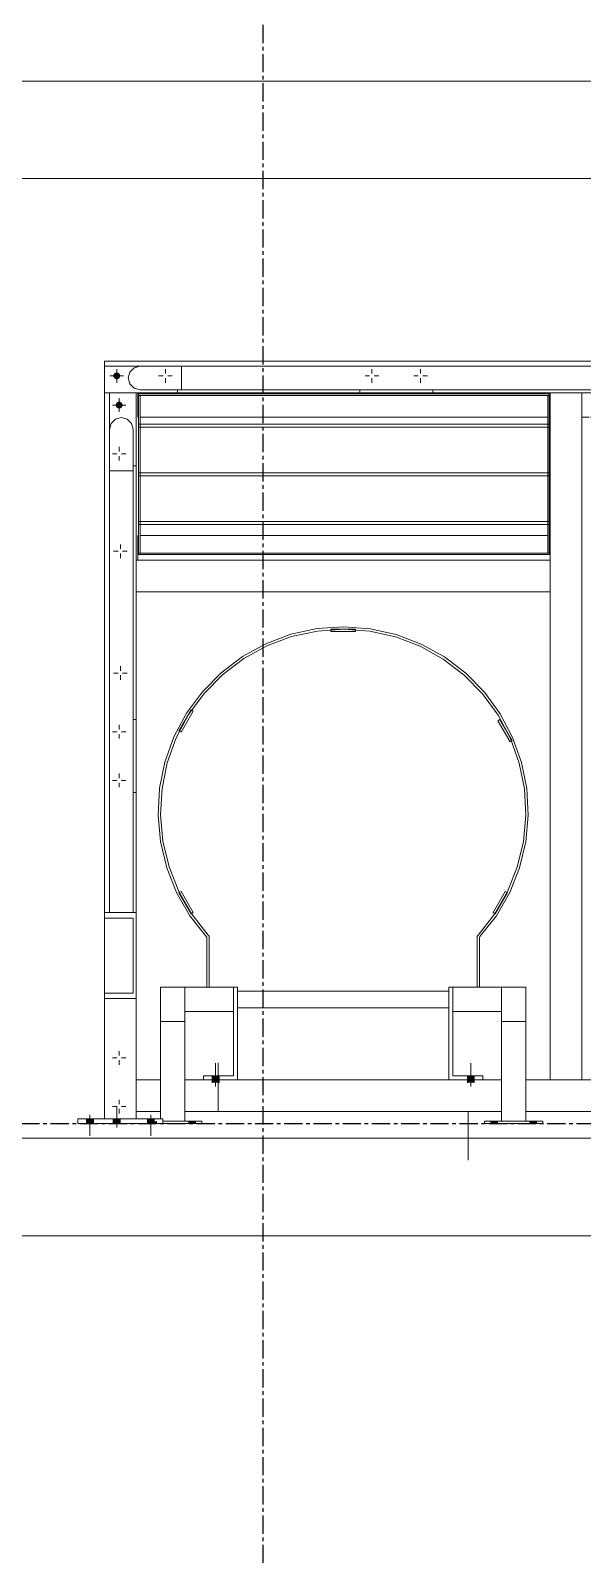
# Model space of a CAD drawing. Header units: millimetres. Extents: x -153298 to 620751, y -313239 to 250031.
# Drawn here: x 18687 to 19821, y -82828 to -79700 of the extents above; entities that cross this region are included whole.
import ezdxf

# ---------------------------------------------------------------- set-up
doc = ezdxf.new("R2010")
doc.units = ezdxf.units.MM
doc.linetypes.add('CENTER', pattern=[2, 1.25, -0.25, 0.25, -0.25])
doc.linetypes.add('XKITLINE00', pattern=[0])
for name, color, linetype in [('000 - EXISTING_BUILDING_MAIN_COLOR_1', 7, 'Continuous'), ('000 - EXISTING_BUILDING_MAIN_COLOR_251', 7, 'Continuous'), ('000 - EXISTING_CONCRETE_MAIN_COLOR_1', 7, 'Continuous')]:
    doc.layers.add(name, color=color, linetype=linetype)

# ---------------------------------------------------------------- blocks, each defined once
blk = doc.blocks.new('*A116115')
at = {"layer": '000 - EXISTING_BUILDING_MAIN_COLOR_1', "color": 7, "linetype": 'XKITLINE00', "lineweight": 0}
blk.add_line((165.679949, 168.051102), (165.679949, 168.051102), dxfattribs=at)
blk.add_line((165.679949, 168.051102), (165.679949, 168.051102), dxfattribs=at)
blk = doc.blocks.new('*A309303')
at = {"layer": '000 - EXISTING_CONCRETE_MAIN_COLOR_1', "color": 7, "linetype": 'XKITLINE00', "lineweight": 0}
for p, q in [((157.48, 181.703982), (201.24, 181.703982)), ((157.48, 180.103982), (201.24, 180.103982))]:
    blk.add_line(p, q, dxfattribs=at)
blk = doc.blocks.new('*A653642')
at = {"layer": '000 - EXISTING_BUILDING_MAIN_COLOR_1', "color": 7, "linetype": 'XKITLINE00', "lineweight": 0}
for p, q in [((166.943982, 177.024009), (188.399982, 177.024009)), ((166.943982, 176.635209), (166.943982, 177.024009)), ((188.399982, 177.024009), (188.399982, 176.635209)), ((166.943982, 176.635209), (188.399982, 176.635209))]:
    blk.add_line(p, q, dxfattribs=at)
blk = doc.blocks.new('*A654643')
at = {"layer": '000 - EXISTING_BUILDING_MAIN_COLOR_1', "color": 7, "linetype": 'XKITLINE00', "lineweight": 0}
for p, q in [((166.199952, 165.303991), (166.5992, 165.303991)), ((166.9992, 165.303991), (172.20032, 165.303991)), ((172.60032, 165.303991), (183.496429, 165.303991)), ((183.560429, 165.303991), (187.934771, 165.303991)), ((187.998771, 165.303991), (189.159952, 165.303991)), ((166.199952, 164.783991), (166.5992, 164.783991)), ((166.9992, 164.783991), (172.20032, 164.783991)), ((172.60032, 164.783991), (183.496429, 164.783991)), ((183.560429, 164.783991), (187.934771, 164.783991)), ((187.998771, 164.783991), (189.159952, 164.783991))]:
    blk.add_line(p, q, dxfattribs=at)
blk = doc.blocks.new('*A656645')
at = {"layer": '000 - EXISTING_BUILDING_MAIN_COLOR_251', "color": 7, "linetype": 'XKITLINE00', "lineweight": 0}
for p, q in [((169.170006, 172.713525), (168.74083, 172.620194)), ((169.608151, 172.744036), (169.170006, 172.713525)), ((169.17566, 172.673927), (169.60804, 172.704037)), ((169.60804, 172.704037), (170.039155, 172.671689)), ((170.045015, 172.711257), (169.608151, 172.744036)), ((170.47263, 172.616026), (170.045015, 172.711257)), ((168.329582, 172.465992), (167.944848, 172.254138)), ((168.74083, 172.620194), (168.329582, 172.465992)), ((168.346295, 172.429651), (168.752131, 172.581824)), ((168.752131, 172.581824), (169.17566, 172.673927)), ((170.039155, 172.671689), (170.461144, 172.57771)), ((170.461144, 172.57771), (170.865244, 172.424053)), ((170.882117, 172.46032), (170.47263, 172.616026)), ((171.264972, 172.247373), (170.882117, 172.46032)), ((167.944848, 172.254138), (167.594658, 171.989054)), ((167.621041, 171.958988), (167.966623, 172.220584)), ((167.966623, 172.220584), (168.346295, 172.429651)), ((170.865244, 172.424053), (171.243061, 172.213909)), ((171.243061, 172.213909), (171.58675, 171.951641)), ((171.613244, 171.981608), (171.264972, 172.247373)), ((167.594658, 171.989054), (167.286322, 171.676273)), ((167.316762, 171.650323), (167.621041, 171.958988)), ((171.58675, 171.951641), (171.889173, 171.642696)), ((171.919699, 171.668545), (171.613244, 171.981608)), ((167.286322, 171.676273), (167.026277, 171.322325)), ((167.060139, 171.301032), (167.316762, 171.650323)), ((171.889173, 171.642696), (172.14405, 171.293491)), ((172.177975, 171.314683), (171.919699, 171.668545)), ((167.026277, 171.322325), (166.819951, 170.934598)), ((166.856528, 170.918407), (167.060139, 171.301032)), ((172.14405, 171.293491), (172.346088, 170.911277)), ((172.382706, 170.927373), (172.177975, 171.314683)), ((166.819951, 170.934598), (166.671651, 170.521185)), ((166.710179, 170.510434), (166.856528, 170.918407)), ((172.346088, 170.911277), (172.49109, 170.503992)), ((172.529641, 170.514658), (172.382706, 170.927373)), ((166.671651, 170.521185), (166.584472, 170.090718)), ((166.624148, 170.085631), (166.710179, 170.510434)), ((172.49109, 170.503992), (172.576045, 170.080094)), ((172.61573, 170.085108), (172.529641, 170.514658)), ((166.584472, 170.090718), (166.560235, 169.65218)), ((166.600229, 169.652864), (166.624148, 170.085631)), ((172.576045, 170.080094), (172.59919, 169.648387)), ((172.639183, 169.647645), (172.61573, 170.085108)), ((166.560235, 169.65218), (166.599445, 169.214727)), ((166.638923, 169.221166), (166.600229, 169.652864)), ((172.59919, 169.648387), (172.560043, 169.217836)), ((172.599514, 169.211353), (172.639183, 169.647645)), ((166.599445, 169.214727), (166.701284, 168.78749)), ((166.739422, 168.799551), (166.638923, 169.221166)), ((172.560043, 169.217836), (172.459417, 168.797383)), ((172.497546, 168.785294), (172.599514, 169.211353)), ((166.701284, 168.78749), (166.863626, 168.379387)), ((166.899628, 168.396818), (166.739422, 168.799551)), ((172.459417, 168.797383), (172.299402, 168.395759)), ((172.335398, 168.378315), (172.497546, 168.785294)), ((166.863626, 168.379387), (167.083082, 167.998938)), ((167.116196, 168.021375), (166.899628, 168.396818)), ((172.299402, 168.395759), (172.083322, 168.021304)), ((172.116437, 167.998868), (172.335398, 168.378315)), ((167.083082, 167.998938), (167.355071, 167.654083)), ((167.384607, 167.681058), (167.116196, 168.021375)), ((172.083322, 168.021304), (171.815663, 167.681797)), ((171.845209, 167.654833), (172.116437, 167.998868)), ((167.360482, 167.648159), (167.355071, 167.654083)), ((167.360482, 166.824048), (167.360482, 167.648159)), ((167.400482, 167.663676), (167.384607, 167.681058)), ((167.400482, 166.824048), (167.400482, 167.663676)), ((171.7998, 167.664416), (171.815663, 167.681797)), ((171.7998, 166.824048), (171.7998, 167.664416)), ((171.8398, 167.648906), (171.845209, 167.654833)), ((171.8398, 166.824048), (171.8398, 167.648906))]:
    blk.add_line(p, q, dxfattribs=at)
blk = doc.blocks.new('*A657646')
at = {"layer": '000 - EXISTING_BUILDING_MAIN_COLOR_251', "color": 7, "linetype": 'XKITLINE00', "lineweight": 0}
for p, q in [((166.936365, 168.397253), (166.901724, 168.377253)), ((166.901724, 168.377253), (167.101724, 168.030843)), ((167.136365, 168.050843), (166.936365, 168.397253)), ((167.101724, 168.030843), (167.136365, 168.050843))]:
    blk.add_line(p, q, dxfattribs=at)
blk = doc.blocks.new('*A658647')
at = {"layer": '000 - EXISTING_BUILDING_MAIN_COLOR_251', "color": 7, "linetype": 'XKITLINE00', "lineweight": 0}
for p, q in [((167.101724, 171.377253), (166.901724, 171.030843)), ((166.936365, 171.010843), (167.136365, 171.357253)), ((167.136365, 171.357253), (167.101724, 171.377253)), ((166.901724, 171.030843), (166.936365, 171.010843))]:
    blk.add_line(p, q, dxfattribs=at)
blk = doc.blocks.new('*A659648')
at = {"layer": '000 - EXISTING_BUILDING_MAIN_COLOR_251', "color": 7, "linetype": 'XKITLINE00', "lineweight": 0}
for p, q in [((172.263235, 168.397253), (172.063235, 168.050843)), ((172.097876, 168.030843), (172.297876, 168.377253)), ((172.297876, 168.377253), (172.263235, 168.397253)), ((172.063235, 168.050843), (172.097876, 168.030843))]:
    blk.add_line(p, q, dxfattribs=at)
blk = doc.blocks.new('*A660649')
at = {"layer": '000 - EXISTING_BUILDING_MAIN_COLOR_251', "color": 7, "linetype": 'XKITLINE00', "lineweight": 0}
for p, q in [((172.175396, 171.218213), (172.140755, 171.198213)), ((172.140755, 171.198213), (172.340755, 170.851803)), ((172.375396, 170.871803), (172.175396, 171.218213)), ((172.340755, 170.851803), (172.375396, 170.871803))]:
    blk.add_line(p, q, dxfattribs=at)
blk = doc.blocks.new('*A661650')
at = {"layer": '000 - EXISTING_BUILDING_MAIN_COLOR_251', "color": 7, "linetype": 'XKITLINE00', "lineweight": 0}
for p, q in [((169.7998, 172.704048), (169.3998, 172.704048)), ((169.3998, 172.704048), (169.3998, 172.664048)), ((169.7998, 172.664048), (169.7998, 172.704048)), ((169.3998, 172.664048), (169.7998, 172.664048))]:
    blk.add_line(p, q, dxfattribs=at)
blk = doc.blocks.new('*A662651')
at = {"layer": '000 - EXISTING_BUILDING_MAIN_COLOR_1', "color": 7, "linetype": 'XKITLINE00', "lineweight": 0}
for p, q in [((189.679949, 177.104009), (165.679952, 177.104009)), ((165.679952, 177.024009), (165.679952, 177.104009)), ((165.679952, 177.024009), (166.2641, 177.024009)), ((189.0799, 177.024009), (189.679949, 177.024009)), ((189.679949, 177.024009), (189.679949, 177.104009))]:
    blk.add_line(p, q, dxfattribs=at)
blk = doc.blocks.new('*A663652')
at = {"layer": '000 - EXISTING_BUILDING_MAIN_COLOR_1', "color": 7, "linetype": 'XKITLINE00', "lineweight": 0}
for p, q in [((189.679949, 176.584009), (189.679949, 177.024009)), ((166.879952, 176.584009), (169.871902, 176.584009)), ((171.071902, 176.584009), (177.063822, 176.584009)), ((178.263822, 176.584009), (184.263822, 176.584009)), ((185.463822, 176.584009), (188.471822, 176.584009))]:
    blk.add_line(p, q, dxfattribs=at)
blk = doc.blocks.new('*A664653')
at = {"layer": '000 - EXISTING_BUILDING_MAIN_COLOR_1', "color": 7, "linetype": 'XKITLINE00', "lineweight": 0}
for p, q in [((166.19995, 171.220018), (166.19995, 175.384018)), ((166.19995, 168.051102), (166.19995, 170.020018))]:
    blk.add_line(p, q, dxfattribs=at)
blk = doc.blocks.new('*A665654')
at = {"layer": '000 - EXISTING_BUILDING_MAIN_COLOR_251', "color": 7, "linetype": 'XKITLINE00', "lineweight": 0}
for p, q in [((171.33572, 165.304048), (171.33572, 166.824048)), ((171.33572, 166.824048), (171.39972, 166.824048)), ((171.39972, 165.368048), (171.39972, 166.424048)), ((171.39972, 165.368048), (171.89572, 165.368048)), ((171.89572, 165.368048), (171.89572, 165.304048))]:
    blk.add_line(p, q, dxfattribs=at)
blk = doc.blocks.new('*A666655')
at = {"layer": '000 - EXISTING_BUILDING_MAIN_COLOR_251', "color": 7, "linetype": 'XKITLINE00', "lineweight": 0}
for p, q in [((167.8638, 166.824048), (167.7998, 166.824048)), ((167.8638, 165.304048), (167.8638, 166.824048)), ((167.7998, 165.368048), (167.7998, 166.424048)), ((167.7998, 165.368048), (167.3038, 165.368048)), ((167.3038, 165.368048), (167.3038, 165.304048))]:
    blk.add_line(p, q, dxfattribs=at)
blk = doc.blocks.new('*A667656')
at = {"layer": '000 - EXISTING_BUILDING_MAIN_COLOR_251', "color": 7, "linetype": 'XKITLINE00', "lineweight": 0}
for p, q in [((166.9992, 166.264048), (166.5992, 166.264048)), ((166.5992, 166.264048), (166.5992, 164.664009)), ((166.9992, 164.624009), (166.9992, 166.264048))]:
    blk.add_line(p, q, dxfattribs=at)
blk = doc.blocks.new('*A668657')
at = {"layer": '000 - EXISTING_BUILDING_MAIN_COLOR_251', "color": 7, "linetype": 'XKITLINE00', "lineweight": 0}
for p, q in [((166.9992, 166.824048), (166.5992, 166.824048)), ((166.5992, 166.824048), (166.5992, 166.264048)), ((166.9992, 166.824048), (166.9992, 166.264048)), ((166.9992, 166.264048), (166.5992, 166.264048))]:
    blk.add_line(p, q, dxfattribs=at)
blk = doc.blocks.new('*A669658')
at = {"layer": '000 - EXISTING_BUILDING_MAIN_COLOR_1', "color": 7, "linetype": 'XKITLINE00', "lineweight": 0}
for p, q in [((167.279377, 164.624009), (166.639949, 164.624009)), ((166.639949, 164.584009), (167.279377, 164.584009)), ((167.279377, 164.584009), (167.279377, 164.624009))]:
    blk.add_line(p, q, dxfattribs=at)
blk = doc.blocks.new('*A670659')
at = {"layer": '000 - EXISTING_BUILDING_MAIN_COLOR_251', "color": 7, "linetype": 'XKITLINE00', "lineweight": 0}
for p, q in [((167.8638, 166.760048), (171.33572, 166.760048)), ((167.8638, 166.488048), (171.33572, 166.488048))]:
    blk.add_line(p, q, dxfattribs=at)
blk = doc.blocks.new('*A671660')
at = {"layer": '000 - EXISTING_BUILDING_MAIN_COLOR_251', "color": 7, "linetype": 'XKITLINE00', "lineweight": 0}
for p, q in [((173.51989, 176.584009), (172.99989, 176.584009)), ((172.99989, 176.584009), (172.99989, 165.303991)), ((173.51989, 176.584009), (173.51989, 165.303991)), ((173.51989, 165.303991), (172.99989, 165.303991))]:
    blk.add_line(p, q, dxfattribs=at)
blk = doc.blocks.new('*A674663')
at = {"layer": '000 - EXISTING_BUILDING_MAIN_COLOR_1', "color": 7, "linetype": 'XKITLINE00', "lineweight": 0}
for p, q in [((172.880143, 164.624009), (171.920143, 164.624009)), ((171.920143, 164.624009), (171.920143, 164.584009)), ((172.880143, 164.584009), (171.920143, 164.584009)), ((172.880143, 164.624009), (172.880143, 164.584009))]:
    blk.add_line(p, q, dxfattribs=at)
blk = doc.blocks.new('*A675664')
at = {"layer": '000 - EXISTING_BUILDING_MAIN_COLOR_251', "color": 7, "linetype": 'XKITLINE00', "lineweight": 0}
for p, q in [((172.200352, 166.824071), (172.20032, 166.264048)), ((172.600352, 166.824071), (172.200352, 166.824071)), ((172.600352, 166.824071), (172.60032, 166.264048)), ((172.60032, 166.264048), (172.20032, 166.264048))]:
    blk.add_line(p, q, dxfattribs=at)
blk = doc.blocks.new('*A676665')
at = {"layer": '000 - EXISTING_BUILDING_MAIN_COLOR_251', "color": 7, "linetype": 'XKITLINE00', "lineweight": 0}
for p, q in [((172.60032, 166.264048), (172.20032, 166.264048)), ((172.20032, 166.264048), (172.20032, 164.624009)), ((172.60032, 164.624009), (172.60032, 166.264048))]:
    blk.add_line(p, q, dxfattribs=at)
blk = doc.blocks.new('*A677666')
at = {"layer": '000 - EXISTING_BUILDING_MAIN_COLOR_251', "color": 7, "linetype": 'XKITLINE00', "lineweight": 0}
for p, q in [((172.98389, 173.951946), (166.239949, 173.951946)), ((166.239949, 173.927946), (166.239949, 173.951946)), ((172.98389, 173.927946), (172.98389, 173.951946)), ((172.98389, 173.927946), (166.239949, 173.927946))]:
    blk.add_line(p, q, dxfattribs=at)
blk = doc.blocks.new('*A678667')
at = {"layer": '000 - EXISTING_BUILDING_MAIN_COLOR_251', "color": 7, "linetype": 'XKITLINE00', "lineweight": 0}
for p, q in [((172.98389, 175.272009), (166.23989, 175.272009)), ((166.23989, 175.224009), (166.23989, 175.272009)), ((172.98389, 175.224009), (166.23989, 175.224009)), ((172.98389, 175.224009), (172.98389, 175.272009))]:
    blk.add_line(p, q, dxfattribs=at)
blk = doc.blocks.new('*A679668')
at = {"layer": '000 - EXISTING_BUILDING_MAIN_COLOR_251', "color": 7, "linetype": 'XKITLINE00', "lineweight": 0}
for p, q in [((172.98389, 176.072009), (166.23989, 176.072009)), ((166.23989, 176.024009), (166.23989, 176.072009)), ((172.98389, 176.024009), (166.23989, 176.024009)), ((172.98389, 176.024009), (172.98389, 176.072009))]:
    blk.add_line(p, q, dxfattribs=at)
blk = doc.blocks.new('*A680669')
at = {"layer": '000 - EXISTING_BUILDING_MAIN_COLOR_251', "color": 7, "linetype": 'XKITLINE00', "lineweight": 0}
for p, q in [((166.19995, 173.840009), (166.19995, 173.320009)), ((166.19995, 173.840009), (172.99989, 173.840009)), ((172.99989, 173.840009), (172.99989, 173.320009)), ((166.19995, 173.320009), (172.99989, 173.320009))]:
    blk.add_line(p, q, dxfattribs=at)
blk = doc.blocks.new('*A681670')
at = {"layer": '000 - EXISTING_BUILDING_MAIN_COLOR_1', "color": 7, "linetype": 'XKITLINE00', "lineweight": 0}
for p, q in [((172.98389, 176.568009), (166.239949, 176.568009)), ((166.239949, 176.544009), (166.239949, 176.568009)), ((172.98389, 176.544009), (166.239949, 176.544009)), ((172.98389, 176.544009), (172.98389, 176.568009))]:
    blk.add_line(p, q, dxfattribs=at)
blk = doc.blocks.new('*A682671')
at = {"layer": '000 - EXISTING_BUILDING_MAIN_COLOR_1', "color": 7, "linetype": 'XKITLINE00', "lineweight": 0}
for p, q in [((165.679952, 176.583987), (165.679952, 177.024009)), ((165.759891, 176.583987), (166.879952, 176.583987)), ((166.879952, 176.583987), (166.879952, 176.635209))]:
    blk.add_line(p, q, dxfattribs=at)
blk = doc.blocks.new('*A683672')
at = {"layer": '000 - EXISTING_BUILDING_MAIN_COLOR_1', "color": 7, "linetype": 'XKITLINE00', "lineweight": 0}
for p, q in [((169.871902, 176.635209), (169.871902, 176.584009)), ((169.871902, 176.584009), (171.071902, 176.584009)), ((171.071902, 176.584009), (171.071902, 176.635209))]:
    blk.add_line(p, q, dxfattribs=at)
blk = doc.blocks.new('*A684673')
at = {"layer": '000 - EXISTING_BUILDING_MAIN_COLOR_1', "color": 7, "linetype": 'XKITLINE00', "lineweight": 0}
for p, q in [((166.095627, 176.926778), (166.166782, 176.997933)), ((166.166782, 176.997933), (166.263982, 177.023978)), ((166.263982, 177.023978), (166.943982, 177.023978)), ((166.943982, 176.635178), (166.943982, 177.023978)), ((166.069582, 176.829578), (166.095627, 176.926778)), ((166.095627, 176.732378), (166.069582, 176.829578)), ((166.166782, 176.661222), (166.095627, 176.732378)), ((166.263982, 176.635178), (166.166782, 176.661222)), ((166.263982, 176.635178), (166.943982, 176.635178))]:
    blk.add_line(p, q, dxfattribs=at)
blk = doc.blocks.new('*A701690')
at = {"layer": '000 - EXISTING_BUILDING_MAIN_COLOR_1'}
for points in [[(172.136, 164.624), (172.136, 164.584), (172.024, 164.584), (172.024, 164.624)], [(172.136, 164.624), (172.136, 164.584), (172.024, 164.584), (172.024, 164.624)], [(172.776, 164.624), (172.776, 164.584), (172.664, 164.584), (172.664, 164.624)], [(172.776, 164.624), (172.776, 164.584), (172.664, 164.584), (172.664, 164.624)]]:
    blk.add_hatch(color=7, dxfattribs=at).paths.add_polyline_path(points, flags=17)
at = {"layer": '000 - EXISTING_BUILDING_MAIN_COLOR_1', "color": 7, "linetype": 'XKITLINE00', "lineweight": 0}
for p, q in [((172.024, 164.584), (172.024, 164.624)), ((172.024, 164.584), (172.024, 164.624)), ((172.08, 164.584), (172.08, 164.624)), ((172.08, 164.584), (172.08, 164.624)), ((172.136, 164.584), (172.136, 164.624)), ((172.136, 164.584), (172.136, 164.624)), ((172.664, 164.584), (172.664, 164.624)), ((172.664, 164.584), (172.664, 164.624)), ((172.72, 164.584), (172.72, 164.624)), ((172.72, 164.584), (172.72, 164.624)), ((172.776, 164.584), (172.776, 164.624)), ((172.776, 164.584), (172.776, 164.624))]:
    blk.add_line(p, q, dxfattribs=at)
blk = doc.blocks.new('*A702691')
at = {"layer": '000 - EXISTING_BUILDING_MAIN_COLOR_251', "color": 7, "linetype": 'XKITLINE00', "lineweight": 0}
for p, q in [((172.60032, 166.824048), (171.399731, 166.824048)), ((171.399731, 166.824048), (171.399731, 166.424048)), ((171.399731, 166.424048), (172.20032, 166.424048))]:
    blk.add_line(p, q, dxfattribs=at)
blk = doc.blocks.new('*A708697')
at = {"layer": '000 - EXISTING_BUILDING_MAIN_COLOR_1', "color": 7, "linetype": 'XKITLINE00', "lineweight": 0}
for p, q in [((166.199949, 168.051102), (165.679949, 168.051102)), ((165.679949, 168.051102), (165.679949, 164.664009)), ((165.679949, 167.960592), (166.151949, 167.960592)), ((166.151949, 167.960592), (166.151949, 166.727398)), ((166.199949, 168.051102), (166.199949, 164.664009)), ((166.151949, 166.727398), (165.679949, 166.727398)), ((165.679949, 166.636888), (166.199949, 166.636888))]:
    blk.add_line(p, q, dxfattribs=at)
blk = doc.blocks.new('*A709698')
at = {"layer": '000 - EXISTING_BUILDING_MAIN_COLOR_1', "color": 7, "linetype": 'XKITLINE00', "lineweight": 0}
for p, q in [((165.239949, 164.584009), (165.239949, 164.664009)), ((165.239949, 164.664009), (166.639949, 164.664009)), ((165.239949, 164.584009), (166.639949, 164.584009)), ((166.639949, 164.584009), (166.639949, 164.664009))]:
    blk.add_line(p, q, dxfattribs=at)
blk = doc.blocks.new('*A726715')
at = {"layer": '000 - EXISTING_CONCRETE_MAIN_COLOR_1', "color": 7, "linetype": 'XKITLINE00', "lineweight": 0}
for p, q in [((160.289991, 164.344025), (206.432, 164.344025)), ((160.289991, 162.744025), (206.432, 162.744025))]:
    blk.add_line(p, q, dxfattribs=at)
blk = doc.blocks.new('*A730719')
at = {"layer": '000 - EXISTING_BUILDING_MAIN_COLOR_251', "color": 7, "linetype": 'XKITLINE00', "lineweight": 0}
for p, q in [((166.5992, 166.824048), (167.799789, 166.824048)), ((167.799789, 166.824048), (167.799789, 166.424048)), ((166.9992, 166.424048), (167.799789, 166.424048))]:
    blk.add_line(p, q, dxfattribs=at)
blk = doc.blocks.new('*A734722')
at = {"layer": '000 - EXISTING_BUILDING_MAIN_COLOR_1'}
for points in [[(165.384, 164.584), (165.384, 164.664), (165.496, 164.664), (165.496, 164.584)], [(165.384, 164.584), (165.384, 164.664), (165.496, 164.664), (165.496, 164.584)], [(166.384, 164.584), (166.384, 164.664), (166.496, 164.664), (166.496, 164.584)], [(166.384, 164.584), (166.384, 164.664), (166.496, 164.664), (166.496, 164.584)]]:
    blk.add_hatch(color=7, dxfattribs=at).paths.add_polyline_path(points, flags=17)
at = {"layer": '000 - EXISTING_BUILDING_MAIN_COLOR_1', "color": 7, "linetype": 'XKITLINE00', "lineweight": 0}
for p, q in [((165.44, 164.727), (165.44, 164.384)), ((165.44, 164.727), (165.44, 164.384)), ((166.44, 164.727), (166.44, 164.384)), ((166.44, 164.727), (166.44, 164.384)), ((165.384, 164.664), (165.384, 164.584)), ((165.384, 164.664), (165.384, 164.584)), ((165.496, 164.664), (165.496, 164.584)), ((165.496, 164.664), (165.496, 164.584)), ((166.384, 164.664), (166.384, 164.584)), ((166.384, 164.664), (166.384, 164.584)), ((166.496, 164.664), (166.496, 164.584)), ((166.496, 164.664), (166.496, 164.584))]:
    blk.add_line(p, q, dxfattribs=at)
blk = doc.blocks.new('*A735723')
at = {"layer": '000 - EXISTING_BUILDING_MAIN_COLOR_1', "color": 7, "linetype": 'XKITLINE00', "lineweight": 0}
blk.add_line((171.65572, 164.784112), (171.65572, 163.984112), dxfattribs=at)
blk = doc.blocks.new('*A736724')
at = {"layer": '000 - EXISTING_BUILDING_MAIN_COLOR_1'}
for points in [[(171.64, 165.304), (171.64, 165.368), (171.752, 165.368), (171.752, 165.304)], [(171.64, 165.256), (171.64, 165.304), (171.752, 165.304), (171.752, 165.256)]]:
    blk.add_hatch(color=7, dxfattribs=at).paths.add_polyline_path(points, flags=17)
at = {"layer": '000 - EXISTING_BUILDING_MAIN_COLOR_1', "color": 7, "linetype": 'XKITLINE00', "lineweight": 0}
for p, q in [((171.696, 165.193), (171.696, 165.576)), ((171.64, 165.304), (171.64, 165.368)), ((171.64, 165.256), (171.64, 165.304)), ((171.752, 165.304), (171.752, 165.368)), ((171.752, 165.256), (171.752, 165.304))]:
    blk.add_line(p, q, dxfattribs=at)
blk = doc.blocks.new('*A737725')
at = {"layer": '000 - EXISTING_BUILDING_MAIN_COLOR_1', "color": 7, "linetype": 'XKITLINE00', "lineweight": 0}
blk.add_line((167.5438, 164.784112), (167.5438, 165.584112), dxfattribs=at)
blk = doc.blocks.new('*A738726')
at = {"layer": '000 - EXISTING_BUILDING_MAIN_COLOR_1'}
for points in [[(167.56, 165.368), (167.56, 165.304), (167.448, 165.304), (167.448, 165.368)], [(167.56, 165.304), (167.56, 165.256), (167.448, 165.256), (167.448, 165.304)]]:
    blk.add_hatch(color=7, dxfattribs=at).paths.add_polyline_path(points, flags=17)
at = {"layer": '000 - EXISTING_BUILDING_MAIN_COLOR_1', "color": 7, "linetype": 'XKITLINE00', "lineweight": 0}
for p, q in [((167.504, 165.193), (167.504, 165.576)), ((167.448, 165.304), (167.448, 165.368)), ((167.448, 165.256), (167.448, 165.304)), ((167.56, 165.304), (167.56, 165.368)), ((167.56, 165.256), (167.56, 165.304))]:
    blk.add_line(p, q, dxfattribs=at)
blk = doc.blocks.new('*A739727')
at = {"layer": '000 - EXISTING_BUILDING_MAIN_COLOR_1'}
for points in [[(166.535, 164.624), (166.535, 164.584), (166.423, 164.584), (166.423, 164.624)], [(166.535, 164.624), (166.535, 164.584), (166.423, 164.584), (166.423, 164.624)], [(167.175, 164.624), (167.175, 164.584), (167.063, 164.584), (167.063, 164.624)], [(167.175, 164.624), (167.175, 164.584), (167.063, 164.584), (167.063, 164.624)]]:
    blk.add_hatch(color=7, dxfattribs=at).paths.add_polyline_path(points, flags=17)
at = {"layer": '000 - EXISTING_BUILDING_MAIN_COLOR_1', "color": 7, "linetype": 'XKITLINE00', "lineweight": 0}
for p, q in [((166.423, 164.584), (166.423, 164.624)), ((166.423, 164.584), (166.423, 164.624)), ((166.479, 164.584), (166.479, 164.624)), ((166.479, 164.584), (166.479, 164.624)), ((166.535, 164.584), (166.535, 164.624)), ((166.535, 164.584), (166.535, 164.624)), ((167.063, 164.584), (167.063, 164.624)), ((167.063, 164.584), (167.063, 164.624)), ((167.119, 164.584), (167.119, 164.624)), ((167.119, 164.584), (167.119, 164.624)), ((167.175, 164.584), (167.175, 164.624)), ((167.175, 164.584), (167.175, 164.624))]:
    blk.add_line(p, q, dxfattribs=at)
blk = doc.blocks.new('*A740728')
at = {"layer": '000 - EXISTING_BUILDING_MAIN_COLOR_251', "color": 7, "linetype": 'XKITLINE00', "lineweight": 0}
for p, q in [((173.51989, 176.184032), (173.63997, 176.184032)), ((173.66397, 176.184032), (177.47997, 176.184032)), ((177.50397, 176.184032), (177.51997, 176.184032)), ((177.54397, 176.184032), (181.35997, 176.184032)), ((181.38397, 176.184032), (181.39997, 176.184032)), ((181.42397, 176.184032), (185.23997, 176.184032)), ((185.26397, 176.184032), (185.27997, 176.184032)), ((185.30397, 176.184032), (189.11997, 176.184032)), ((189.14397, 176.184032), (189.159952, 176.184032))]:
    blk.add_line(p, q, dxfattribs=at)
blk = doc.blocks.new('*A765753')
at = {"layer": '000 - EXISTING_BUILDING_MAIN_COLOR_251', "color": 7, "linetype": 'XKITLINE00', "lineweight": 0}
for p, q in [((172.98389, 174.472009), (166.23989, 174.472009)), ((166.23989, 174.424009), (166.23989, 174.472009)), ((172.98389, 174.424009), (172.98389, 174.472009)), ((172.98389, 174.424009), (166.23989, 174.424009))]:
    blk.add_line(p, q, dxfattribs=at)
blk = doc.blocks.new('*A766754')
at = {"layer": '000 - EXISTING_BUILDING_MAIN_COLOR_251', "color": 7, "linetype": 'XKITLINE00', "lineweight": 0}
for p, q in [((166.22395, 174.239946), (166.23989, 174.239946)), ((166.22395, 173.839946), (166.22395, 174.239946)), ((166.26389, 174.239946), (172.95989, 174.239946)), ((172.98389, 174.239946), (172.99989, 174.239946))]:
    blk.add_line(p, q, dxfattribs=at)
blk = doc.blocks.new('*A767755')
at = {"layer": '000 - EXISTING_BUILDING_MAIN_COLOR_251', "color": 7, "linetype": 'XKITLINE00', "lineweight": 0}
for p, q in [((166.22395, 176.584032), (166.22395, 176.184032)), ((166.22395, 176.184032), (166.23989, 176.184032)), ((166.26389, 176.184032), (172.95989, 176.184032)), ((172.98389, 176.184032), (172.99989, 176.184032))]:
    blk.add_line(p, q, dxfattribs=at)
blk = doc.blocks.new('*A768756')
at = {"layer": '000 - EXISTING_BUILDING_MAIN_COLOR_1', "color": 7, "linetype": 'XKITLINE00', "lineweight": 0}
for p, q in [((165.75992, 176.584018), (166.19992, 176.584018)), ((166.19992, 176.584018), (166.19992, 175.384018)), ((166.14872, 175.384018), (166.19992, 175.384018))]:
    blk.add_line(p, q, dxfattribs=at)
blk = doc.blocks.new('*A769757')
at = {"layer": '000 - EXISTING_BUILDING_MAIN_COLOR_1', "color": 7, "linetype": 'XKITLINE00', "lineweight": 0}
for p, q in [((166.23989, 173.951946), (166.23989, 176.544009)), ((166.23989, 176.544009), (166.26389, 176.544009)), ((166.26389, 173.951946), (166.26389, 176.544009)), ((166.23989, 173.951946), (166.26389, 173.951946))]:
    blk.add_line(p, q, dxfattribs=at)
blk = doc.blocks.new('*A770758')
at = {"layer": '000 - EXISTING_BUILDING_MAIN_COLOR_1', "color": 7, "linetype": 'XKITLINE00', "lineweight": 0}
for p, q in [((165.75992, 175.984018), (165.785965, 176.081218)), ((165.75992, 175.984018), (165.75992, 175.304018)), ((165.785965, 176.081218), (165.85712, 176.152373)), ((165.85712, 176.152373), (165.95432, 176.178418)), ((165.95432, 176.178418), (166.05152, 176.152373)), ((166.05152, 176.152373), (166.122675, 176.081218)), ((166.122675, 176.081218), (166.14872, 175.984018)), ((166.14872, 175.984018), (166.14872, 175.304018)), ((165.75992, 175.304018), (166.14872, 175.304018))]:
    blk.add_line(p, q, dxfattribs=at)
blk = doc.blocks.new('*A783771')
at = {"layer": '000 - EXISTING_BUILDING_MAIN_COLOR_251', "color": 7, "linetype": 'XKITLINE00', "lineweight": 0}
for p, q in [((172.95989, 173.951946), (172.95989, 176.544009)), ((172.95989, 176.544009), (172.98389, 176.544009)), ((172.98389, 173.951946), (172.98389, 176.544009)), ((172.95989, 173.951946), (172.98389, 173.951946))]:
    blk.add_line(p, q, dxfattribs=at)
blk = doc.blocks.new('*A790778')
at = {"layer": '000 - EXISTING_BUILDING_MAIN_COLOR_1'}
for points in [[(165.384, 164.584), (165.384, 164.664), (165.496, 164.664), (165.496, 164.584)], [(165.384, 164.584), (165.384, 164.664), (165.496, 164.664), (165.496, 164.584)], [(166.384, 164.584), (166.384, 164.664), (166.496, 164.664), (166.496, 164.584)], [(166.384, 164.584), (166.384, 164.664), (166.496, 164.664), (166.496, 164.584)]]:
    blk.add_hatch(color=7, dxfattribs=at).paths.add_polyline_path(points, flags=17)
at = {"layer": '000 - EXISTING_BUILDING_MAIN_COLOR_1', "color": 7, "linetype": 'XKITLINE00', "lineweight": 0}
for p, q in [((165.44, 164.727), (165.44, 164.384)), ((165.44, 164.727), (165.44, 164.384)), ((166.44, 164.727), (166.44, 164.384)), ((166.44, 164.727), (166.44, 164.384)), ((165.384, 164.664), (165.384, 164.584)), ((165.384, 164.664), (165.384, 164.584)), ((165.496, 164.664), (165.496, 164.584)), ((165.496, 164.664), (165.496, 164.584)), ((166.384, 164.664), (166.384, 164.584)), ((166.384, 164.664), (166.384, 164.584)), ((166.496, 164.664), (166.496, 164.584)), ((166.496, 164.664), (166.496, 164.584))]:
    blk.add_line(p, q, dxfattribs=at)
blk = doc.blocks.new('*A801789')
at = {"layer": '000 - EXISTING_BUILDING_MAIN_COLOR_1', "color": 7, "linetype": 'XKITLINE00', "lineweight": 0}
for p, q in [((165.759888, 168.051102), (165.759888, 175.304018)), ((165.759888, 175.304018), (166.148688, 175.304018)), ((166.148688, 168.051102), (166.148688, 175.304018))]:
    blk.add_line(p, q, dxfattribs=at)
blk = doc.blocks.new('*A802790')
at = {"layer": '000 - EXISTING_BUILDING_MAIN_COLOR_1', "color": 7, "linetype": 'XKITLINE00', "lineweight": 0}
for p, q in [((165.759891, 176.584009), (165.679891, 176.584009)), ((165.679891, 176.584009), (165.679891, 168.051102)), ((165.759891, 175.983911), (165.759891, 176.584009))]:
    blk.add_line(p, q, dxfattribs=at)
blk = doc.blocks.new('*A803791')
at = {"layer": '000 - EXISTING_BUILDING_MAIN_COLOR_1', "color": 7, "linetype": 'XKITLINE00', "lineweight": 0}
for p, q in [((166.148688, 171.220018), (166.19992, 171.220018)), ((166.19992, 171.220018), (166.19992, 170.020018)), ((166.148688, 170.020018), (166.19992, 170.020018))]:
    blk.add_line(p, q, dxfattribs=at)
blk = doc.blocks.new('*A816804')
at = {"layer": '000 - EXISTING_BUILDING_MAIN_COLOR_1', "color": 7, "linetype": 'XKITLINE00', "lineweight": 0}
for p, q in [((165.82795, 173.983989), (165.902542, 173.983989)), ((165.93995, 174.095989), (165.93995, 174.021397)), ((165.93995, 173.871989), (165.93995, 173.946581)), ((166.05195, 173.983989), (165.977358, 173.983989)), ((165.82795, 171.983989), (165.902542, 171.983989)), ((165.93995, 172.095989), (165.93995, 172.021397)), ((165.93995, 171.871989), (165.93995, 171.946581)), ((166.05195, 171.983989), (165.977358, 171.983989))]:
    blk.add_line(p, q, dxfattribs=at)
blk = doc.blocks.new('*A817805')
at = {"layer": '000 - EXISTING_BUILDING_MAIN_COLOR_1'}
blk.add_hatch(color=7, dxfattribs=at).paths.add_polyline_path([(165.936, 164.664), (165.936, 164.584), (165.824, 164.584), (165.824, 164.664)], flags=17)
blk.add_hatch(color=7, dxfattribs=at).paths.add_polyline_path([(165.936, 164.664), (165.936, 164.584), (165.824, 164.584), (165.824, 164.664)], flags=17)
at = {"layer": '000 - EXISTING_BUILDING_MAIN_COLOR_1', "color": 7, "linetype": 'XKITLINE00', "lineweight": 0}
for p, q in [((165.88, 164.521), (165.88, 164.864)), ((165.88, 164.521), (165.88, 164.864)), ((165.824, 164.584), (165.824, 164.664)), ((165.824, 164.584), (165.824, 164.664)), ((165.936, 164.584), (165.936, 164.664)), ((165.936, 164.584), (165.936, 164.664))]:
    blk.add_line(p, q, dxfattribs=at)
blk = doc.blocks.new('*A818806')
at = {"layer": '000 - EXISTING_BUILDING_MAIN_COLOR_1', "color": 7, "linetype": 'XKITLINE00', "lineweight": 0}
for p, q in [((165.80792, 171.020018), (165.882512, 171.020018)), ((165.91992, 171.132018), (165.91992, 171.057426)), ((165.91992, 170.908018), (165.91992, 170.98261)), ((166.03192, 171.020018), (165.957328, 171.020018)), ((165.80792, 170.220018), (165.882512, 170.220018)), ((165.91992, 170.332018), (165.91992, 170.257426)), ((166.03192, 170.220018), (165.957328, 170.220018)), ((165.91992, 170.108018), (165.91992, 170.18261))]:
    blk.add_line(p, q, dxfattribs=at)
blk = doc.blocks.new('*A819807')
at = {"layer": '000 - EXISTING_BUILDING_MAIN_COLOR_1', "color": 7, "linetype": 'XKITLINE00', "lineweight": 0}
for p, q in [((165.91992, 165.776009), (165.91992, 165.701417)), ((165.80792, 165.664009), (165.882512, 165.664009)), ((165.91992, 165.552009), (165.91992, 165.626601)), ((166.03192, 165.664009), (165.957328, 165.664009)), ((165.91992, 164.976009), (165.91992, 164.901417)), ((165.80792, 164.864009), (165.882512, 164.864009)), ((165.91992, 164.752009), (165.91992, 164.826601)), ((166.03192, 164.864009), (165.957328, 164.864009))]:
    blk.add_line(p, q, dxfattribs=at)
blk = doc.blocks.new('*A820808')
at = {"layer": '000 - EXISTING_BUILDING_MAIN_COLOR_1'}
blk.add_hatch(color=7, dxfattribs=at).paths.add_polyline_path([(165.931, 176.439), (165.941, 176.436), (165.951, 176.431), (165.96, 176.424), (165.966, 176.415), (165.972, 176.405), (165.975, 176.395), (165.976, 176.384), (165.975, 176.373), (165.972, 176.363), (165.966, 176.353), (165.96, 176.344), (165.951, 176.337), (165.941, 176.332), (165.931, 176.329), (165.92, 176.328), (165.909, 176.329), (165.898, 176.332), (165.889, 176.337), (165.88, 176.344), (165.873, 176.353), (165.868, 176.363), (165.865, 176.373), (165.864, 176.384), (165.865, 176.395), (165.868, 176.405), (165.873, 176.415), (165.88, 176.424), (165.889, 176.431), (165.898, 176.436), (165.909, 176.439), (165.92, 176.44)], flags=17)
at = {"layer": '000 - EXISTING_BUILDING_MAIN_COLOR_1', "color": 7, "linetype": 'XKITLINE00', "lineweight": 0}
for p, q in [((165.92, 176.272), (165.92, 176.496)), ((165.808, 176.384), (166.032, 176.384)), ((165.92, 175.696), (165.92, 175.621)), ((165.808, 175.584), (165.883, 175.584)), ((165.92, 175.472), (165.92, 175.547)), ((166.032, 175.584), (165.957, 175.584))]:
    blk.add_line(p, q, dxfattribs=at)
blk = doc.blocks.new('*A821809')
at = {"layer": '000 - EXISTING_BUILDING_MAIN_COLOR_1'}
blk.add_hatch(color=7, dxfattribs=at).paths.add_polyline_path([(165.935, 176.853), (165.932, 176.843), (165.927, 176.833), (165.92, 176.824), (165.911, 176.817), (165.901, 176.812), (165.891, 176.809), (165.88, 176.808), (165.869, 176.809), (165.859, 176.812), (165.849, 176.817), (165.84, 176.824), (165.833, 176.833), (165.828, 176.843), (165.825, 176.853), (165.824, 176.864), (165.825, 176.875), (165.828, 176.885), (165.833, 176.895), (165.84, 176.904), (165.849, 176.911), (165.859, 176.916), (165.869, 176.919), (165.88, 176.92), (165.891, 176.919), (165.901, 176.916), (165.911, 176.911), (165.92, 176.904), (165.927, 176.895), (165.932, 176.885), (165.935, 176.875), (165.936, 176.864)], flags=17)
at = {"layer": '000 - EXISTING_BUILDING_MAIN_COLOR_1', "color": 7, "linetype": 'XKITLINE00', "lineweight": 0}
for p, q in [((165.88, 176.976), (165.88, 176.752)), ((166.68, 176.976), (166.68, 176.901)), ((165.768, 176.864), (165.992, 176.864)), ((166.568, 176.864), (166.643, 176.864)), ((166.68, 176.752), (166.68, 176.827)), ((166.792, 176.864), (166.717, 176.864))]:
    blk.add_line(p, q, dxfattribs=at)
blk = doc.blocks.new('*A822810')
at = {"layer": '000 - EXISTING_BUILDING_MAIN_COLOR_1', "color": 7, "linetype": 'XKITLINE00', "lineweight": 0}
for p, q in [((170.071902, 176.976009), (170.071902, 176.901417)), ((170.871902, 176.976009), (170.871902, 176.901417)), ((169.959902, 176.864009), (170.034494, 176.864009)), ((170.071902, 176.752009), (170.071902, 176.826601)), ((170.183902, 176.864009), (170.10931, 176.864009)), ((170.759902, 176.864009), (170.834494, 176.864009)), ((170.871902, 176.752009), (170.871902, 176.826601)), ((170.983902, 176.864009), (170.90931, 176.864009))]:
    blk.add_line(p, q, dxfattribs=at)

msp = doc.modelspace()

# ---------------------------------------------------------------- linework, layer by layer
at = {"color": 7, "linetype": 'CENTER', "ltscale": 30}
for p, q in [((19164.5579, -77648.2286), (19164.5579, -89020.4354)), ((15908.5316, -81943.9241), (46932.8793, -81943.9241))]:
    msp.add_line(p, q, dxfattribs=at)

# ---------------------------------------------------------------- block references
at = {"color": 7, "lineweight": 0, "xscale": 125, "yscale": 125, "zscale": 125}
for name in ['*A309303', '*A662651', '*A682671', '*A821809', '*A684673', '*A663652', '*A653642', '*A822810', '*A802790', '*A768756', '*A820808', '*A767755', '*A769757', '*A681670', '*A683672', '*A783771', '*A671660', '*A770758', '*A740728', '*A679668', '*A801789', '*A664653', '*A678667', '*A765753', '*A766754', '*A816804', '*A677666', '*A680669', '*A656645', '*A661650', '*A803791', '*A658647', '*A660649', '*A818806', '*A657646', '*A659648', '*A116115', '*A708697', '*A668657', '*A730719', '*A666655', '*A670659', '*A665654', '*A702691', '*A675664', '*A667656', '*A676665', '*A819807', '*A738726', '*A737725', '*A736724', '*A654643', '*A709698', '*A734722', '*A790778', '*A817805', '*A735723', '*A739727', '*A669658', '*A674663', '*A701690', '*A726715']:
    msp.add_blockref(name, (-1870.4421, -102516.9241), dxfattribs=at)

doc.saveas('drawing.dxf')
